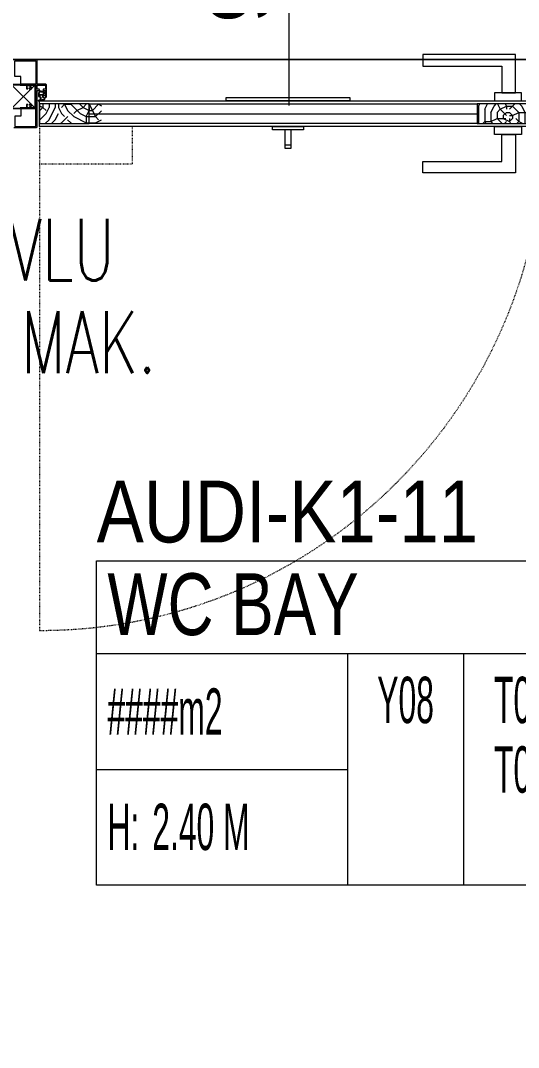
# Model space of a CAD drawing. Extents: x -1439 to 23780, y -1362 to 4476.
# Drawn here: x 10054 to 10134.6, y 2080.1 to 2246.3 of the extents above; entities that cross this region are included whole.
import ezdxf
from ezdxf.enums import TextEntityAlignment as Align

# ---------------------------------------------------------------- set-up
doc = ezdxf.new("R2010")
doc.units = 0
doc.header["$MEASUREMENT"] = 0
doc.linetypes.add('Audi$0$DOT2', pattern=[0.125, 0, -0.125])
doc.layers.get('0').update_dxf_attribs({"color": 9, "lineweight": 9})
for name, color, linetype, lineweight in [('Audi$0$06C', 8, 'Continuous', 9), ('Audi$0$06D', 8, 'Continuous', 9), ('Audi$0$09', 8, 'Continuous', 9), ('Audi$0$10', 8, 'Continuous', 9), ('Audi$0$12', 8, 'Continuous', 9), ('Audi$0$20', 8, 'Audi$0$DOT2', 9), ('Audi$0$21', 8, 'Continuous', 9), ('Audi$0$22', 8, 'Continuous', 9), ('Audi$0$33', 8, 'Audi$0$BATTING', 9), ('Audi$0$35', 8, 'Continuous', 9), ('E-YAZI', 7, 'Continuous', 30)]:
    doc.layers.add(name, color=color, linetype=linetype, lineweight=lineweight)
doc.styles.add('Audi$0$Arial', font='arial.ttf', dxfattribs={"height": 2.5})
doc.styles.add('Audi$0$MuuM_TEXT-STANDART', font='ARIALN.TTF')
doc.styles.add('E-YAZI', font='txttw.shx')
doc.linetypes.add('Audi$0$BATTING', pattern='A,0.0001,-0.1,[134,ltypeshp.shx,S=0.1,R=0,X=-0.1,Y=0],-0.2,[134,ltypeshp.shx,S=0.1,R=180,X=0.1,Y=0],-0.1', length=0.4001)

# ---------------------------------------------------------------- blocks, each defined once
blk = doc.blocks.new('Audi$0$0_doorno')
blk.add_lwpolyline([(4.5, 0), (12.5, 0)])
blk.add_ellipse((-0.891, 0), major_axis=(-5.391, 0), ratio=0.666667)
at = {"style": 'Audi$0$Arial'}
blk.add_attdef('YUKSEKLIK', text='', height=2, dxfattribs=at).set_placement((5, 12.3), align=Align.TOP_LEFT)
blk.add_attdef('KAPINO', text='', height=2, dxfattribs=at).set_placement((0, 0), align=Align.MIDDLE)
blk.add_attdef('GENISLIK', text='', height=2, dxfattribs=at).set_placement((5, -3.789), align=Align.BOTTOM_LEFT)
blk = doc.blocks.new('Audi$0$p-korkasa_40x40')
at = {"layer": 'Audi$0$10'}
for points in [[(-2, -2), (-2, -2, 4.557572), (-2, -2), (2, -2, 6.895317), (2, -2), (2, -2), (2, 2), (-2, 2), (-2, -2)], [(-1.85, -1.85), (-1.85, 1.85), (1.85, 1.85), (1.85, -1.85), (-1.85, -1.85, -4.556435), (-1.85, -1.85)]]:
    blk.add_lwpolyline(points, format="xyb", close=True, dxfattribs=at)
for points in [[(2, -2), (-2, 2)], [(2, 2), (-2, -1.97)]]:
    blk.add_lwpolyline(points, dxfattribs=at)
blk = doc.blocks.new('Audi$0$p-kapı')
at = {"layer": 'Audi$0$09'}
h = blk.add_hatch(dxfattribs=at)
h.set_pattern_fill('LOGEND', color=256, scale=10, style=0)
h.set_pattern_definition([(360, (-1595.242, -1979.64), (10, -10), [3, -7]), (360, (-1595.242, -1980.14), (10, -10), [3, -7]), (360, (-1594.742, -1981.14), (10, -10), [2, -8]), (360, (-1594.242, -1982.14), (10, -10), [1.5, -8.5]), (360, (-1594.242, -1983.14), (10, -10), [1, -9]), (360, (-1596.742, -1984.14), (10, -10), [0.5, -2.5, 0.5, -6.5]), (360, (-1595.242, -1984.64), (10, -10), [0.5, -4, 1.5, -4]), (360, (-1593.242, -1985.14), (10, -10), [0.5, -0.5, 0.5, -8.5]), (360, (-1593.742, -1985.64), (10, -10), [0.5, -9.5]), (360, (-1594.242, -1986.64), (10, -10), [1.5, -8.5]), (360, (-1594.242, -1987.64), (10, -10), [2, -8]), (360, (-1594.742, -1988.64), (10, -10), [2.5, -3, 0.5, -4]), (270, (-1598.742, -1982.64), (-10, -10), [0.5, -1, 2.5, -6]), (270, (-1598.242, -1983.64), (-10, -10), [0.5, -0.5, 1.5, -7.5]), (270, (-1597.742, -1987.64), (-10, -10), [1, -9]), (270, (-1597.242, -1983.64), (-10, -10), [2, -3, 0.5, -4.5]), (270, (-1596.742, -1989.14), (-10, -10), [0.5, -9.5]), (270, (-1596.242, -1984.14), (-10, -10), [1.5, -8.5]), (270, (-1595.242, -1984.64), (-10, -10), [1, -9]), (270, (-1594.242, -1984.64), (-10, -10), [0.5, -1.5, 1.5, -6.5]), (270, (-1593.742, -1985.14), (-10, -10), [0.5, -9.5]), (270, (-1593.242, -1983.14), (-10, -10), [1.4, -8.6]), (270, (-1592.742, -1981.14), (-10, -10), [1, -9]), (270, (-1591.742, -1985.14), (-10, -10), [0.5, -9.5]), (270, (-1590.742, -1984.64), (-10, -10), [1.5, -8.5]), (270, (-1589.742, -1984.64), (-10, -10), [1.5, -8.5]), (315, (-1591.242, -1980.6395), (-3e-15, -10), [0.7071, -0.7071, 0.7071, -12.020836]), (315, (-1593.242, -1983.1395), (-3e-15, -10), [1.4142, -12.727936]), (315, (-1597.242, -1988.1395), (-3e-15, -10), [1.4142, -12.727936]), (315, (-1595.242, -1985.6395), (-3e-15, -10), [1.4142, -12.727936]), (315, (-1594.742, -1983.6395), (-3e-15, -10), [1.4142, -12.727936]), (315, (-1591.742, -1981.6395), (-3e-15, -10), [1.4142, -12.727936]), (315, (-1592.742, -1982.1395), (-3e-15, -10), [2.12132, -12.020816]), (315, (-1595.742, -1986.6395), (-3e-15, -10), [0.7071, -13.435036]), (315, (-1596.242, -1987.6395), (-3e-15, -10), [0.7071, -13.435036]), (315, (-1592.242, -1987.6395), (-3e-15, -10), [0.7071, -13.435036]), (315, (-1596.242, -1982.6395), (-3e-15, -10), [0.7071, -13.435036]), (315, (-1590.742, -1986.1395), (-3e-15, -10), [0.7071, -13.435036]), (315, (-1594.242, -1985.1395), (-3e-15, -10), [0.7071, -13.435036]), (315, (-1593.242, -1986.1395), (-3e-15, -10), [0.7071, -13.435036]), (225, (-1593.742, -1984.1395), (-10, 3e-15), [0.7071, -0.7071, 2.12132, -10.606616]), (225, (-1592.242, -1984.1395), (-10, 3e-15), [0.7071, -13.435036]), (225, (-1592.242, -1980.6395), (-10, 3e-15), [0.7071, -13.435036]), (225, (-1594.242, -1983.1395), (-10, 3e-15), [0.7071, -13.435036]), (225, (-1592.742, -1985.1395), (-10, 3e-15), [0.7071, -13.435036]), (225, (-1595.242, -1982.6395), (-10, 3e-15), [0.7071, -13.435036]), (225, (-1591.242, -1982.6395), (-10, 3e-15), [0.7071, -13.435036]), (225, (-1598.242, -1979.6395), (-10, 3e-15), [0.7071, -13.435036]), (225, (-1597.742, -1980.1395), (-10, 3e-15), [1.4142, -12.727936]), (225, (-1597.242, -1980.6395), (-10, 3e-15), [1.4142, -12.727936]), (225, (-1596.242, -1980.6395), (-10, 3e-15), [1.4142, -12.727936]), (225, (-1595.742, -1981.6395), (-10, 3e-15), [1.4142, -12.727936]), (225, (-1591.742, -1985.6395), (-10, 3e-15), [1.4142, -12.727936]), (225, (-1589.742, -1980.6395), (-10, 3e-15), [1.4142, -12.727936]), (225, (-1589.242, -1988.6395), (-10, 3e-15), [1.4142, -12.727936]), (225, (-1589.242, -1987.6395), (-10, 3e-15), [1.4142, -12.727936]), (225, (-1590.242, -1987.1395), (-10, 3e-15), [1.4142, -12.727936]), (225, (-1597.242, -1987.1395), (-10, 3e-15), [2.12132, -12.020816]), (225, (-1590.742, -1986.1395), (-10, 3e-15), [2.12132, -12.020816]), (333.43495, (-1596.242, -1989.1395), (10, -4e-09), [1.118, -21.24268]), (333.43495, (-1596.242, -1984.1395), (10, -4e-09), [1.118, -21.24268]), (333.43495, (-1595.242, -1987.1395), (10, -4e-09), [1.118, -21.24268]), (333.43495, (-1592.242, -1980.1395), (10, -4e-09), [1.118, -21.24268]), (333.43495, (-1592.742, -1981.1395), (10, -4e-09), [1.118, -21.24268]), (333.43495, (-1595.742, -1983.1395), (10, -4e-09), [1.118, -21.24268]), (333.43495, (-1595.742, -1988.1395), (10, -4e-09), [1.118, -21.24268]), (333.43495, (-1592.742, -1985.1395), (10, -4e-09), [2.236, -20.12468]), (296.56505, (-1592.742, -1986.6395), (5e-10, -10), [1.118, -21.24268]), (296.56505, (-1591.242, -1983.6395), (5e-10, -10), [1.118, -21.24268]), (296.56505, (-1596.242, -1985.6395), (5e-10, -10), [1.118, -21.24268]), (296.56505, (-1598.242, -1986.1395), (5e-10, -10), [1.118, -21.24268]), (296.56505, (-1592.242, -1984.1395), (5e-10, -10), [1.118, -21.24268]), (296.56505, (-1593.242, -1984.1395), (5e-10, -10), [1.118, -21.24268]), (296.56505, (-1597.242, -1985.6395), (5e-10, -10), [2.236, -20.12468]), (296.56505, (-1589.742, -1982.1395), (5e-10, -10), [2.236, -20.12468]), (296.56505, (-1590.742, -1982.6395), (5e-10, -10), [2.236, -20.12468]), (243.43495, (-1598.742, -1981.1395), (-4e-09, -10), [1.118, -21.24268]), (243.43495, (-1598.742, -1986.6395), (-4e-09, -10), [1.118, -21.24268]), (243.43495, (-1596.742, -1979.6395), (-4e-09, -10), [1.118, -21.24268]), (243.43495, (-1597.742, -1988.6395), (-4e-09, -10), [1.118, -21.24268]), (243.43495, (-1596.742, -1982.6395), (-4e-09, -10), [1.118, -21.24268]), (243.43495, (-1594.742, -1983.6395), (-4e-09, -10), [1.118, -21.24268]), (243.43495, (-1593.742, -1985.6395), (-4e-09, -10), [1.118, -21.24268]), (243.43495, (-1598.242, -1981.6395), (3e-06, -10.000002), [1.118, -21.24268]), (243.43495, (-1595.742, -1983.1395), (-4e-09, -10), [1.118, -21.24268]), (243.43495, (-1592.742, -1982.1395), (-4e-09, -10), [1.118, -21.24268]), (243.43495, (-1591.742, -1983.1395), (-4e-09, -10), [1.118, -21.24268]), (243.43495, (-1589.742, -1986.1395), (-4e-09, -10), [1.118, -21.24268]), (243.43495, (-1597.242, -1989.1395), (-4e-09, -10), [1.118, -21.24268]), (243.43495, (-1598.742, -1988.6395), (-4e-09, -10), [2.236, -20.12468]), (243.43495, (-1597.242, -1981.6395), (-4e-09, -10), [2.236, -20.12468]), (206.56505, (-1598.742, -1980.1395), (-10, -5e-10), [1.118, -21.24268]), (206.56505, (-1590.242, -1979.6395), (-10, -5e-10), [1.118, -21.24268]), (206.56505, (-1590.742, -1984.6395), (-10, -5e-10), [1.118, -21.24268]), (206.56505, (-1594.742, -1981.1395), (-10, -5e-10), [1.118, -21.24268]), (206.56505, (-1595.242, -1980.1395), (-10, -5e-10), [1.118, -21.24268]), (206.56505, (-1594.242, -1982.1395), (-10, -5e-10), [1.118, -21.24268]), (206.56505, (-1591.242, -1988.1395), (-10, -5e-10), [1.118, -21.24268]), (206.56505, (-1590.242, -1988.6395), (-10, -5e-10), [2.236, -20.12468])])
h.paths.add_polyline_path([(1.17, -4.6), (1.17, -14.6), (4.37, -14.6), (4.37, -4.6)])
h = blk.add_hatch(dxfattribs=at)
h.set_pattern_fill('LOGEND', color=256, scale=10, style=0)
h.set_pattern_definition([(360, (-1512.442, -1967.64), (10, -10), [3, -7]), (360, (-1512.442, -1968.14), (10, -10), [3, -7]), (360, (-1511.942, -1969.14), (10, -10), [2, -8]), (360, (-1511.442, -1970.14), (10, -10), [1.5, -8.5]), (360, (-1511.442, -1971.14), (10, -10), [1, -9]), (360, (-1513.942, -1972.14), (10, -10), [0.5, -2.5, 0.5, -6.5]), (360, (-1512.442, -1972.64), (10, -10), [0.5, -4, 1.5, -4]), (360, (-1510.442, -1973.14), (10, -10), [0.5, -0.5, 0.5, -8.5]), (360, (-1510.942, -1973.64), (10, -10), [0.5, -9.5]), (360, (-1511.442, -1974.64), (10, -10), [1.5, -8.5]), (360, (-1511.442, -1975.64), (10, -10), [2, -8]), (360, (-1511.942, -1976.64), (10, -10), [2.5, -3, 0.5, -4]), (270, (-1515.942, -1970.64), (-10, -10), [0.5, -1, 2.5, -6]), (270, (-1515.442, -1971.64), (-10, -10), [0.5, -0.5, 1.5, -7.5]), (270, (-1514.942, -1975.64), (-10, -10), [1, -9]), (270, (-1514.442, -1971.64), (-10, -10), [2, -3, 0.5, -4.5]), (270, (-1513.942, -1977.14), (-10, -10), [0.5, -9.5]), (270, (-1513.442, -1972.14), (-10, -10), [1.5, -8.5]), (270, (-1512.442, -1972.64), (-10, -10), [1, -9]), (270, (-1511.442, -1972.64), (-10, -10), [0.5, -1.5, 1.5, -6.5]), (270, (-1510.942, -1973.14), (-10, -10), [0.5, -9.5]), (270, (-1510.442, -1971.14), (-10, -10), [1.4, -8.6]), (270, (-1509.942, -1969.14), (-10, -10), [1, -9]), (270, (-1508.942, -1973.14), (-10, -10), [0.5, -9.5]), (270, (-1507.942, -1972.64), (-10, -10), [1.5, -8.5]), (270, (-1506.942, -1972.64), (-10, -10), [1.5, -8.5]), (315, (-1508.442, -1968.6395), (-3e-15, -10), [0.7071, -0.7071, 0.7071, -12.020836]), (315, (-1510.442, -1971.1395), (-3e-15, -10), [1.4142, -12.727936]), (315, (-1514.442, -1976.1395), (-3e-15, -10), [1.4142, -12.727936]), (315, (-1512.442, -1973.6395), (-3e-15, -10), [1.4142, -12.727936]), (315, (-1511.942, -1971.6395), (-3e-15, -10), [1.4142, -12.727936]), (315, (-1508.942, -1969.6395), (-3e-15, -10), [1.4142, -12.727936]), (315, (-1509.942, -1970.1395), (-3e-15, -10), [2.12132, -12.020816]), (315, (-1512.942, -1974.6395), (-3e-15, -10), [0.7071, -13.435036]), (315, (-1513.442, -1975.6395), (-3e-15, -10), [0.7071, -13.435036]), (315, (-1509.442, -1975.6395), (-3e-15, -10), [0.7071, -13.435036]), (315, (-1513.442, -1970.6395), (-3e-15, -10), [0.7071, -13.435036]), (315, (-1507.942, -1974.1395), (-3e-15, -10), [0.7071, -13.435036]), (315, (-1511.442, -1973.1395), (-3e-15, -10), [0.7071, -13.435036]), (315, (-1510.442, -1974.1395), (-3e-15, -10), [0.7071, -13.435036]), (225, (-1510.942, -1972.1395), (-10, 3e-15), [0.7071, -0.7071, 2.12132, -10.606616]), (225, (-1509.442, -1972.1395), (-10, 3e-15), [0.7071, -13.435036]), (225, (-1509.442, -1968.6395), (-10, 3e-15), [0.7071, -13.435036]), (225, (-1511.442, -1971.1395), (-10, 3e-15), [0.7071, -13.435036]), (225, (-1509.942, -1973.1395), (-10, 3e-15), [0.7071, -13.435036]), (225, (-1512.442, -1970.6395), (-10, 3e-15), [0.7071, -13.435036]), (225, (-1508.442, -1970.6395), (-10, 3e-15), [0.7071, -13.435036]), (225, (-1515.442, -1967.6395), (-10, 3e-15), [0.7071, -13.435036]), (225, (-1514.942, -1968.1395), (-10, 3e-15), [1.4142, -12.727936]), (225, (-1514.442, -1968.6395), (-10, 3e-15), [1.4142, -12.727936]), (225, (-1513.442, -1968.6395), (-10, 3e-15), [1.4142, -12.727936]), (225, (-1512.942, -1969.6395), (-10, 3e-15), [1.4142, -12.727936]), (225, (-1508.942, -1973.6395), (-10, 3e-15), [1.4142, -12.727936]), (225, (-1506.942, -1968.6395), (-10, 3e-15), [1.4142, -12.727936]), (225, (-1506.442, -1976.6395), (-10, 3e-15), [1.4142, -12.727936]), (225, (-1506.442, -1975.6395), (-10, 3e-15), [1.4142, -12.727936]), (225, (-1507.442, -1975.1395), (-10, 3e-15), [1.4142, -12.727936]), (225, (-1514.442, -1975.1395), (-10, 3e-15), [2.12132, -12.020816]), (225, (-1507.942, -1974.1395), (-10, 3e-15), [2.12132, -12.020816]), (333.43495, (-1513.442, -1977.1395), (10, -4e-09), [1.118, -21.24268]), (333.43495, (-1513.442, -1972.1395), (10, -4e-09), [1.118, -21.24268]), (333.43495, (-1512.442, -1975.1395), (10, -4e-09), [1.118, -21.24268]), (333.43495, (-1509.442, -1968.1395), (10, -4e-09), [1.118, -21.24268]), (333.43495, (-1509.942, -1969.1395), (10, -4e-09), [1.118, -21.24268]), (333.43495, (-1512.942, -1971.1395), (10, -4e-09), [1.118, -21.24268]), (333.43495, (-1512.942, -1976.1395), (10, -4e-09), [1.118, -21.24268]), (333.43495, (-1509.942, -1973.1395), (10, -4e-09), [2.236, -20.12468]), (296.56505, (-1509.942, -1974.6395), (5e-10, -10), [1.118, -21.24268]), (296.56505, (-1508.442, -1971.6395), (5e-10, -10), [1.118, -21.24268]), (296.56505, (-1513.442, -1973.6395), (5e-10, -10), [1.118, -21.24268]), (296.56505, (-1515.442, -1974.1395), (5e-10, -10), [1.118, -21.24268]), (296.56505, (-1509.442, -1972.1395), (5e-10, -10), [1.118, -21.24268]), (296.56505, (-1510.442, -1972.1395), (5e-10, -10), [1.118, -21.24268]), (296.56505, (-1514.442, -1973.6395), (5e-10, -10), [2.236, -20.12468]), (296.56505, (-1506.942, -1970.1395), (5e-10, -10), [2.236, -20.12468]), (296.56505, (-1507.942, -1970.6395), (5e-10, -10), [2.236, -20.12468]), (243.43495, (-1515.942, -1969.1395), (-4e-09, -10), [1.118, -21.24268]), (243.43495, (-1515.942, -1974.6395), (-4e-09, -10), [1.118, -21.24268]), (243.43495, (-1513.942, -1967.6395), (-4e-09, -10), [1.118, -21.24268]), (243.43495, (-1514.942, -1976.6395), (-4e-09, -10), [1.118, -21.24268]), (243.43495, (-1513.942, -1970.6395), (-4e-09, -10), [1.118, -21.24268]), (243.43495, (-1511.942, -1971.6395), (-4e-09, -10), [1.118, -21.24268]), (243.43495, (-1510.942, -1973.6395), (-4e-09, -10), [1.118, -21.24268]), (243.43495, (-1515.442, -1969.6395), (3e-06, -10.000002), [1.118, -21.24268]), (243.43495, (-1512.942, -1971.1395), (-4e-09, -10), [1.118, -21.24268]), (243.43495, (-1509.942, -1970.1395), (-4e-09, -10), [1.118, -21.24268]), (243.43495, (-1508.942, -1971.1395), (-4e-09, -10), [1.118, -21.24268]), (243.43495, (-1506.942, -1974.1395), (-4e-09, -10), [1.118, -21.24268]), (243.43495, (-1514.442, -1977.1395), (-4e-09, -10), [1.118, -21.24268]), (243.43495, (-1515.942, -1976.6395), (-4e-09, -10), [2.236, -20.12468]), (243.43495, (-1514.442, -1969.6395), (-4e-09, -10), [2.236, -20.12468]), (206.56505, (-1515.942, -1968.1395), (-10, -5e-10), [1.118, -21.24268]), (206.56505, (-1507.442, -1967.6395), (-10, -5e-10), [1.118, -21.24268]), (206.56505, (-1507.942, -1972.6395), (-10, -5e-10), [1.118, -21.24268]), (206.56505, (-1511.942, -1969.1395), (-10, -5e-10), [1.118, -21.24268]), (206.56505, (-1512.442, -1968.1395), (-10, -5e-10), [1.118, -21.24268]), (206.56505, (-1511.442, -1970.1395), (-10, -5e-10), [1.118, -21.24268]), (206.56505, (-1508.442, -1976.1395), (-10, -5e-10), [1.118, -21.24268]), (206.56505, (-1507.442, -1976.6395), (-10, -5e-10), [2.236, -20.12468])])
h.paths.add_polyline_path([(1.17, -81.66), (1.2, -81.66), (1.2, -80.87), (1.17, -80.87), (1.17, -80.35), (1.2, -80.35), (1.2, -79.4), (4.34, -79.4), (4.34, -80.35), (4.37, -80.35), (4.37, -80.87), (4.34, -80.87), (4.34, -81.66), (4.37, -81.66), (4.37, -85.4), (1.17, -85.4)])
h.paths.add_polyline_path([(1.2, -77.93), (1.2, -77.14), (1.17, -77.14), (1.17, -75.4), (4.37, -75.4), (4.37, -77.14), (4.34, -77.14), (4.34, -77.93), (4.37, -77.93), (4.37, -78.45), (4.34, -78.45), (4.34, -79.4), (1.2, -79.4), (1.2, -78.45), (1.17, -78.45), (1.17, -77.93)])
at = {"layer": 'Audi$0$10'}
h = blk.add_hatch(color=256, dxfattribs=at)
edge = h.paths.add_edge_path()
edge.add_spline(control_points=[(-0.54, -5.49), (-0.59, -5.45), (-0.69, -5.38), (-0.78, -5.27), (-0.89, -5.18), (-0.84, -5.07), (-0.8, -4.97), (-0.82, -4.86), (-0.89, -4.78), (-0.89, -4.69), (-0.89, -4.57), (-0.73, -4.5), (-0.56, -4.42), (-0.32, -4.4), (-0.16, -4.42), (-0.02, -4.41), (0, -4.53), (0.08, -4.6), (0.16, -4.71), (0.29, -4.69), (0.41, -4.67), (0.55, -4.63), (0.6, -4.51), (0.65, -4.33), (0.67, -4.38), (0.68, -4.4)], knot_values=[0, 0, 0, 0, 1.972481, 3.574486, 4.459232, 5.627327, 6.631388, 7.787073, 8.750153, 9.776377, 10.52172, 11.983185, 14.349038, 16.622963, 18.666606, 19.53266, 20.303207, 21.531065, 22.895002, 24.140503, 24.941405, 26.576439, 28.121431, 29.408424, 30.069043, 30.069043, 30.069043, 30.069043], degree=3, periodic=0)
edge.add_arc((0.66, -4.41), 0.02, 350.3039, 376.2766, ccw=False)
edge.add_line((0.68, -4.41), (0.51, -5.36))
edge.add_spline(control_points=[(0.51, -5.36), (0.47, -5.39), (0.4, -5.44), (0.3, -5.45), (0.24, -5.43), (0.24, -5.43), (0.22, -5.36), (0.22, -5.36)], knot_values=[0, 0, 0, 0, 0.223005, 0.446978, 0.802266, 1.018677, 1.060394, 1.060394, 1.060394, 1.060394], degree=3, periodic=0)
edge.add_arc((-0.01, -5.42), 0.24, 372.8446, 501.1424)
edge.add_spline(control_points=[(-0.2, -5.26), (-0.18, -5.29), (-0.19, -5.35), (-0.13, -5.45), (-0.25, -5.44), (-0.26, -5.25), (-0.42, -5.31), (-0.66, -5.3), (-0.53, -5.42), (-0.53, -5.47), (-0.54, -5.49)], knot_values=[1.684533, 1.684533, 1.684533, 1.684533, 1.827513, 2.001132, 2.034133, 2.383878, 2.57075, 2.817302, 2.995365, 3.101802, 3.101802, 3.101802, 3.101802], degree=3, periodic=0)
edge = h.paths.add_edge_path(flags=16)
edge.add_spline(control_points=[(0.49, -4.71), (0.47, -4.72), (0.45, -4.74), (0.41, -4.76), (0.4, -4.77), (0.39, -4.77)], knot_values=[4.696286, 4.696286, 4.696286, 4.696286, 4.796123, 4.796123, 4.85442, 4.85442, 4.85442, 4.85442], degree=3, periodic=0)
edge.add_spline(control_points=[(0.39, -4.77), (0.39, -4.77), (0.39, -4.77), (0.38, -4.77), (0.37, -4.77), (0.35, -4.78), (0.34, -4.78), (0.33, -4.78), (0.32, -4.78), (0.29, -4.78), (0.27, -4.79), (0.23, -4.79), (0.21, -4.79), (0.17, -4.78), (0.16, -4.78), (0.13, -4.77), (0.11, -4.76), (0.08, -4.74), (0.07, -4.73), (0.04, -4.71), (0.03, -4.69), (0.01, -4.67), (0.01, -4.66), (-0.01, -4.64), (-0.02, -4.64), (-0.04, -4.61), (-0.05, -4.58), (-0.07, -4.56)], knot_values=[3.795206, 3.795206, 3.795206, 3.795206, 3.825435, 3.825435, 3.876176, 3.876176, 3.92312, 3.92312, 3.970064, 3.970064, 4.05608, 4.05608, 4.142095, 4.142095, 4.181856, 4.181856, 4.244412, 4.244412, 4.309456, 4.309456, 4.374501, 4.374501, 4.4364, 4.4364, 4.4983, 4.4983, 4.605733, 4.605733, 4.605733, 4.605733], degree=3, periodic=0)
edge.add_arc((-0.14, -4.59), 0.076, 386.2267, 512.7778)
edge.add_arc((0.77, -4.98), 1.06, 156.6238, 191.1623)
edge.add_arc((-0.25, -5.18), 0.02, 191.0999, 300.1954)
edge.add_arc((-0.03, -5.46), 0.342, 24.4881, 128.8713, ccw=False)
edge.add_arc((0.35, -5.3), 0.0708, 198.1816, 359.8423)
edge.add_line((0.42, -5.3), (0.52, -4.73))
edge.add_arc((0.5, -4.72), 0.02, 350.3039, 494.3622)
edge = h.paths.add_edge_path(flags=16)
edge.add_spline(control_points=[(-0.38, -4.47), (-0.38, -4.47), (-0.39, -4.47), (-0.42, -4.48), (-0.45, -4.49), (-0.49, -4.51), (-0.49, -4.51), (-0.49, -4.51)], knot_values=[2.606882, 2.606882, 2.606882, 2.606882, 2.618309, 2.618309, 2.814705, 2.814705, 2.821436, 2.821436, 2.821436, 2.821436], degree=3, periodic=0)
edge.add_spline(control_points=[(-0.49, -4.51), (-0.52, -4.52), (-0.56, -4.53), (-0.59, -4.54), (-0.59, -4.54), (-0.59, -4.54)], knot_values=[2.408074, 2.408074, 2.408074, 2.408074, 2.597739, 2.597739, 2.606882, 2.606882, 2.606882, 2.606882], degree=3, periodic=0)
edge.add_spline(control_points=[(-0.59, -4.54), (-0.61, -4.55), (-0.62, -4.55), (-0.65, -4.57), (-0.67, -4.57), (-0.7, -4.59), (-0.71, -4.59), (-0.72, -4.6)], knot_values=[2.149006, 2.149006, 2.149006, 2.149006, 2.238061, 2.238061, 2.336259, 2.336259, 2.408074, 2.408074, 2.408074, 2.408074], degree=3, periodic=0)
edge.add_spline(control_points=[(-0.72, -4.6), (-0.73, -4.6), (-0.73, -4.6), (-0.75, -4.61), (-0.75, -4.61), (-0.77, -4.62), (-0.77, -4.62), (-0.78, -4.63), (-0.79, -4.63), (-0.79, -4.63)], knot_values=[1.977607, 1.977607, 1.977607, 1.977607, 2.00399, 2.00399, 2.053089, 2.053089, 2.101048, 2.101048, 2.149006, 2.149006, 2.149006, 2.149006], degree=3, periodic=0)
edge.add_arc((-0.78, -4.65), 0.02, 128.4336, 179.4444)
edge.add_spline(control_points=[(-0.8, -4.65), (-0.8, -4.65), (-0.8, -4.65), (-0.8, -4.66), (-0.8, -4.66), (-0.8, -4.68), (-0.8, -4.69), (-0.8, -4.7)], knot_values=[1.698781, 1.698781, 1.698781, 1.698781, 1.709176, 1.709176, 1.751194, 1.751194, 1.814824, 1.814824, 1.814824, 1.814824], degree=3, periodic=0)
edge.add_spline(control_points=[(-0.8, -4.7), (-0.8, -4.7), (-0.8, -4.7), (-0.8, -4.71), (-0.8, -4.72), (-0.8, -4.73), (-0.8, -4.73), (-0.8, -4.74), (-0.8, -4.74), (-0.8, -4.74), (-0.79, -4.75), (-0.79, -4.75), (-0.79, -4.75), (-0.79, -4.75), (-0.79, -4.76), (-0.79, -4.76), (-0.79, -4.76), (-0.78, -4.76)], knot_values=[1.498289, 1.498289, 1.498289, 1.498289, 1.4989, 1.4989, 1.556387, 1.556387, 1.58513, 1.58513, 1.613874, 1.613874, 1.646409, 1.646409, 1.665385, 1.665385, 1.684361, 1.684361, 1.698781, 1.698781, 1.698781, 1.698781], degree=3, periodic=0)
edge.add_line((-0.78, -4.76), (-0.76, -4.81))
edge.add_line((-0.76, -4.81), (-0.73, -4.89))
edge.add_line((-0.73, -4.89), (-0.72, -4.97))
edge.add_line((-0.72, -4.97), (-0.74, -5.07))
edge.add_spline(control_points=[(-0.74, -5.07), (-0.74, -5.08), (-0.75, -5.09), (-0.76, -5.12), (-0.76, -5.13), (-0.77, -5.15)], knot_values=[0.932214, 0.932214, 0.932214, 0.932214, 0.972815, 0.972815, 1.05928, 1.05928, 1.05928, 1.05928], degree=3, periodic=0)
edge.add_arc((-0.75, -5.15), 0.02, 155.8712, 228.8124)
edge.add_spline(control_points=[(-0.76, -5.17), (-0.76, -5.18), (-0.75, -5.18), (-0.74, -5.19), (-0.74, -5.19), (-0.74, -5.19)], knot_values=[0.619149, 0.619149, 0.619149, 0.619149, 0.680038, 0.680038, 0.680134, 0.680134, 0.680134, 0.680134], degree=3, periodic=0)
edge.add_line((-0.74, -5.19), (-0.71, -5.22))
edge.add_arc((-0.66, -5.16), 0.076, 225.6174, 248.1751)
edge.add_line((-0.68, -5.23), (-0.61, -5.24))
edge.add_line((-0.61, -5.24), (-0.53, -5.23))
edge.add_line((-0.53, -5.23), (-0.45, -5.23))
edge.add_line((-0.45, -5.23), (-0.4, -5.23))
edge.add_line((-0.4, -5.23), (-0.4, -5.23))
edge.add_arc((-0.41, -5.15), 0.076, 277.7459, 367.2282)
edge.add_line((-0.33, -5.14), (-0.33, -5.14))
edge.add_line((-0.33, -5.14), (-0.35, -5.08))
edge.add_line((-0.35, -5.08), (-0.36, -4.98))
edge.add_line((-0.36, -4.98), (-0.35, -4.86))
edge.add_line((-0.35, -4.86), (-0.35, -4.79))
edge.add_line((-0.35, -4.79), (-0.32, -4.65))
edge.add_arc((0.63, -4.93), 0.983, 158.9159, 163.3259, ccw=False)
edge.add_arc((-0.36, -4.55), 0.076, 336.3055, 465.435)
at = {"layer": 'Audi$0$06C'}
blk.add_line((7.87, -45.3), (7.87, -44.3), dxfattribs=at)
for points in [[(5.37, -42.3), (4.87, -42.3), (4.87, -47.3), (5.37, -47.3)], [(8.37, -45.3), (5.37, -45.3), (5.37, -44.3), (8.37, -44.3)]]:
    blk.add_lwpolyline(points, close=True, dxfattribs=at)
at = {"layer": 'Audi$0$06D'}
for points in [[(-0.58, -81.62), (-6.83, -81.62), (-6.83, -66.62), (-4.95, -66.62), (-4.95, -79.37), (-4.95, -79.37), (-0.58, -79.37), (-0.58, -81.62)], [(6.12, -81.62), (12.37, -81.62), (12.37, -66.62), (10.5, -66.62), (10.5, -79.37), (10.5, -79.37), (6.12, -79.37), (6.12, -81.62)], [(0.67, -82.6), (-0.58, -82.6), (-0.58, -78.2), (0.67, -78.2), (0.67, -82.6)], [(4.87, -82.6), (6.12, -82.6), (6.12, -78.2), (4.87, -78.2), (4.87, -82.6)]]:
    blk.add_lwpolyline(points, dxfattribs=at)
at = {"layer": 'Audi$0$10'}
for p, q in [((0.52, -4.73), (0.42, -5.3)), ((0.68, -4.41), (0.51, -5.36)), ((-0.65, -5.24), (-0.4, -5.23))]:
    blk.add_line(p, q, dxfattribs=at)
for points in [[(-1.84, -1.43), (-1.84, -2.45), (-1.28, -2.45), (-1.28, -2.68), (-1.39, -2.68), (-1.35, -2.64, 0.091673), (-1.43, -2.57), (-1.46, -2.6, 0.288261), (-1.7, -2.6), (-1.74, -2.57, 0.091673), (-1.81, -2.64), (-1.77, -2.68, 0.288261), (-1.77, -2.92), (-1.81, -2.95, 0.091673), (-1.74, -3.02), (-1.7, -2.99, 0.288261), (-1.46, -2.99), (-1.43, -3.02, 0.091673), (-1.35, -2.95), (-1.39, -2.92), (-1.28, -2.92), (-1.28, -3.32, -0.414214), (-1.31, -3.35), (-1.46, -3.35, -0.414214), (-1.48, -3.32), (-1.48, -3.15), (-1.84, -3.15), (-1.84, -3.85, 0.414214), (-1.69, -4), (1.69, -4, 0.414214), (1.84, -3.85), (1.84, -3.15), (1.48, -3.15), (1.48, -3.32, -0.414214), (1.46, -3.35), (1.31, -3.35, -0.414214), (1.28, -3.32), (1.28, -2.92), (1.39, -2.92), (1.35, -2.95, 0.091673), (1.43, -3.02), (1.46, -2.99, 0.288261), (1.7, -2.99), (1.74, -3.02, 0.091673), (1.81, -2.95), (1.77, -2.92, 0.288261), (1.77, -2.68), (1.81, -2.64, 0.091673), (1.74, -2.57), (1.7, -2.6, 0.288261), (1.46, -2.6), (1.43, -2.57, 0.091673), (1.35, -2.64), (1.39, -2.68), (1.28, -2.68), (1.28, -2.45), (1.84, -2.45), (1.84, -1.43, -0.414214)], [(5.02, -0.43), (5.02, -4.05, -0.414214), (4.87, -4.2), (-1, -4.2), (-1, -4.53, -0.414214), (-1.02, -4.55), (-1.15, -4.55, -0.414214), (-1.18, -4.53), (-1.18, -4.2), (-1.84, -4.2), (-1.84, -5.52), (-1.18, -5.52), (-1.18, -5.19, -0.414214), (-1.15, -5.17), (-1.02, -5.17, -0.414214), (-1, -5.19), (-1, -5.52), (0.14, -5.52), (0.14, -5.55, -0.414214), (-0.01, -5.7), (-1.87, -5.7, -0.414214), (-2.02, -5.55), (-2.02, -4.2), (-5.83, -4.2, -0.414214), (-5.98, -4.05), (-5.98, -0.43, -0.414214)]]:
    blk.add_lwpolyline(points, format="xyb", dxfattribs=at)
for points in [[(-5.78, -0.6), (-5.78, -4), (-2, -4), (-2, -1.58), (-3.26, -1.58), (-3.26, -0.6)], [(2, -1.58), (3.16, -1.58), (3.16, -0.6), (4.82, -0.6), (4.82, -4), (2, -4)], [(0.67, -34.8), (0.17, -34.8), (0.17, -54.8), (0.67, -54.8)]]:
    blk.add_lwpolyline(points, close=True, dxfattribs=at)
blk.add_lwpolyline([(-0.29, -4.54), (-0.32, -4.65), (-0.35, -4.79), (-0.35, -4.86), (-0.36, -4.98), (-0.35, -5.08), (-0.33, -5.14), (-0.35, -5.2), (-0.4, -5.23), (-0.45, -5.23), (-0.53, -5.23), (-0.61, -5.24), (-0.68, -5.23), (-0.71, -5.22), (-0.74, -5.19), (-0.77, -5.16), (-0.74, -5.07), (-0.72, -4.97), (-0.73, -4.89), (-0.76, -4.81), (-0.78, -4.76), (-0.8, -4.7), (-0.79, -4.63), (-0.72, -4.6), (-0.59, -4.54), (-0.49, -4.51), (-0.38, -4.47), (-0.3, -4.5), (-0.3, -4.5), (-0.29, -4.54)], dxfattribs=at)
for centre, radius, start, end in [((-0.78, -4.65), 0.02, 128.4336, 173.2033), ((-0.36, -4.55), 0.076, 336.3055, 105.435), ((0.63, -4.93), 0.983, 158.9159, 192.4907), ((0.77, -4.98), 1.06, 156.6238, 191.1647), ((-0.14, -4.59), 0.076, 26.2267, 152.7778), ((0.5, -4.72), 0.02, 350.3039, 134.3622), ((-0.75, -5.15), 0.02, 158.8417, 227.7427), ((-0.66, -5.16), 0.076, 225.6174, 270.7329), ((-0.41, -5.15), 0.076, 277.7459, 5.7821), ((-0.25, -5.18), 0.02, 191.2271, 300.1954), ((-0.03, -5.46), 0.342, 24.4547, 128.8713), ((-0.01, -5.42), 0.24, 12.8446, 141.1424), ((0.35, -5.3), 0.0708, 197.4548, 1.5695)]:
    blk.add_arc(centre, radius, start, end, dxfattribs=at)
for points, knots in [([(-0.54, -5.49), (-0.59, -5.45), (-0.69, -5.38), (-0.78, -5.27), (-0.89, -5.18), (-0.84, -5.07), (-0.8, -4.97), (-0.82, -4.86), (-0.89, -4.78), (-0.89, -4.69), (-0.89, -4.57), (-0.73, -4.5), (-0.56, -4.42), (-0.32, -4.4), (-0.16, -4.42), (-0.02, -4.41), (0, -4.53), (0.08, -4.6), (0.16, -4.71), (0.29, -4.69), (0.41, -4.67), (0.55, -4.63), (0.62, -4.51), (0.65, -4.33), (0.67, -4.38), (0.68, -4.4)], [0, 0, 0, 0, 1.972481, 3.574486, 4.459232, 5.627327, 6.631388, 7.787073, 8.750153, 9.776377, 10.52172, 11.983185, 14.349038, 16.622963, 18.666606, 19.53266, 20.303207, 21.531065, 22.895002, 24.140503, 24.941405, 26.576439, 28.121431, 29.408424, 30.069043, 30.069043, 30.069043, 30.069043]), ([(-0.77, -5.15), (-0.76, -5.13), (-0.76, -5.12), (-0.74, -5.09), (-0.74, -5.07), (-0.73, -5.04), (-0.72, -5.03), (-0.72, -4.99), (-0.72, -4.97), (-0.72, -4.93), (-0.72, -4.91), (-0.73, -4.87), (-0.74, -4.85), (-0.75, -4.82), (-0.76, -4.81), (-0.77, -4.8), (-0.77, -4.79), (-0.78, -4.77), (-0.78, -4.76), (-0.79, -4.76), (-0.79, -4.75), (-0.79, -4.75), (-0.79, -4.75), (-0.79, -4.75), (-0.8, -4.74), (-0.8, -4.74), (-0.8, -4.74), (-0.8, -4.73), (-0.8, -4.73), (-0.8, -4.72), (-0.8, -4.71), (-0.8, -4.69), (-0.8, -4.68), (-0.8, -4.66), (-0.8, -4.66), (-0.8, -4.65), (-0.8, -4.65), (-0.8, -4.65)], [0.9322139, 0.9322139, 0.9322139, 0.9322139, 1.0186789, 1.0186789, 1.0825561, 1.0825561, 1.1464333, 1.1464333, 1.2253969, 1.2253969, 1.3043605, 1.3043605, 1.37226, 1.37226, 1.4156034, 1.4156034, 1.4589469, 1.4589469, 1.5127089, 1.5127089, 1.5316849, 1.5316849, 1.5506609, 1.5506609, 1.5831957, 1.5831957, 1.6119392, 1.6119392, 1.6406827, 1.6406827, 1.6981697, 1.6981697, 1.7624109, 1.7624109, 1.8044287, 1.8044287, 1.8148244, 1.8148244, 1.8148244, 1.8148244]), ([(-0.79, -4.63), (-0.79, -4.63), (-0.78, -4.63), (-0.77, -4.62), (-0.77, -4.62), (-0.75, -4.61), (-0.75, -4.61), (-0.72, -4.6), (-0.7, -4.59), (-0.67, -4.57), (-0.65, -4.57), (-0.62, -4.55), (-0.6, -4.55), (-0.55, -4.53), (-0.52, -4.52), (-0.45, -4.49), (-0.42, -4.48), (-0.39, -4.47), (-0.38, -4.47), (-0.38, -4.47)], [1.9776074, 1.9776074, 1.9776074, 1.9776074, 2.025566, 2.025566, 2.0735245, 2.0735245, 2.1226235, 2.1226235, 2.2208216, 2.2208216, 2.3190196, 2.3190196, 2.4172177, 2.4172177, 2.6136138, 2.6136138, 2.8100099, 2.8100099, 2.8214364, 2.8214364, 2.8214364, 2.8214364]), ([(-0.07, -4.56), (-0.05, -4.58), (-0.04, -4.61), (-0.02, -4.64), (-0.01, -4.64), (0.01, -4.66), (0.01, -4.67), (0.03, -4.69), (0.04, -4.71), (0.07, -4.73), (0.08, -4.74), (0.11, -4.76), (0.13, -4.77), (0.16, -4.78), (0.17, -4.78), (0.21, -4.79), (0.23, -4.79), (0.27, -4.79), (0.29, -4.78), (0.32, -4.78), (0.33, -4.78), (0.34, -4.78), (0.35, -4.78), (0.37, -4.77), (0.38, -4.77), (0.39, -4.77), (0.39, -4.77), (0.39, -4.77)], [3.7952058, 3.7952058, 3.7952058, 3.7952058, 3.9026393, 3.9026393, 3.9645387, 3.9645387, 4.0264381, 4.0264381, 4.0914828, 4.0914828, 4.1565275, 4.1565275, 4.2190829, 4.2190829, 4.2588441, 4.2588441, 4.3448595, 4.3448595, 4.4308749, 4.4308749, 4.4778191, 4.4778191, 4.5247633, 4.5247633, 4.5755038, 4.5755038, 4.6057333, 4.6057333, 4.6057333, 4.6057333]), ([(0.39, -4.77), (0.4, -4.77), (0.41, -4.76), (0.45, -4.74), (0.47, -4.72), (0.49, -4.71)], [4.6962856, 4.6962856, 4.6962856, 4.6962856, 4.7545829, 4.7545829, 4.8544198, 4.8544198, 4.8544198, 4.8544198]), ([(-0.71, -5.22), (-0.72, -5.21), (-0.73, -5.2), (-0.75, -5.18), (-0.76, -5.18), (-0.76, -5.17)], [0.5601748, 0.5601748, 0.5601748, 0.5601748, 0.6192452, 0.6192452, 0.6801336, 0.6801336, 0.6801336, 0.6801336]), ([(-0.2, -5.26), (-0.18, -5.29), (-0.19, -5.35), (-0.13, -5.45), (-0.25, -5.44), (-0.26, -5.25), (-0.42, -5.31), (-0.66, -5.3), (-0.53, -5.42), (-0.53, -5.47), (-0.54, -5.49)], [1.684533, 1.684533, 1.684533, 1.684533, 1.827513, 2.001132, 2.034133, 2.383878, 2.57075, 2.817302, 2.995365, 3.101802, 3.101802, 3.101802, 3.101802]), ([(0.51, -5.36), (0.47, -5.39), (0.4, -5.44), (0.3, -5.45), (0.24, -5.43), (0.24, -5.43), (0.22, -5.36), (0.22, -5.36)], [0, 0, 0, 0, 0.223005, 0.446978, 0.802266, 1.018677, 1.060394, 1.060394, 1.060394, 1.060394])]:
    blk.add_open_spline(points, degree=3, knots=knots, dxfattribs=at)
at = {"layer": 'Audi$0$12', "ltscale": 20}
for points in [[(0.67, -85.4), (4.87, -85.4), (4.87, -4.6), (0.67, -4.6)], [(4.37, -12.6), (1.17, -12.6), (1.17, -4.6), (4.37, -4.6)], [(1.17, -75.4), (4.37, -75.4), (4.37, -12.6), (1.17, -12.6)]]:
    blk.add_lwpolyline(points, close=True, dxfattribs=at)
blk.add_lwpolyline([(4.37, -75.4), (4.37, -75.4), (4.37, -85.4), (1.17, -85.4), (1.17, -75.4)], dxfattribs=at)
at = {"layer": 'Audi$0$20'}
for points in [[(4.87, -4.6), (86.47, -4.6)], [(4.87, -4.6), (10.87, -4.6), (10.87, -19.6), (4.87, -19.6), (4.87, -4.6)]]:
    blk.add_lwpolyline(points, dxfattribs=at)
blk.add_arc((4.87, -4.6), 81.6, 270.1053, 0, dxfattribs=at)
at = {"layer": 'Audi$0$33', "ltscale": 0.2}
blk.add_lwpolyline([(2.77, -12.6), (2.77, -75.4)], dxfattribs=at)
at = {"layer": 'Audi$0$10', "rotation": 270}
blk.add_blockref('Audi$0$p-korkasa_40x40', (0, -2), dxfattribs=at)
blk = doc.blocks.new('Audi$0$0_roomno2-flat-2')
at = {"layer": 'Audi$0$21'}
blk.add_lwpolyline([(96.88, -52.5), (0, -52.5), (0, 0), (96.88, 0)], close=True, dxfattribs=at)
for points in [[(0, -15), (96.88, -15)], [(40.62, -15), (40.62, -52.5)], [(59.38, -15), (59.38, -52.5)], [(0, -33.75), (40.62, -33.75)]]:
    blk.add_lwpolyline(points, dxfattribs=at)
at = {"layer": 'Audi$0$21', "style": 'Audi$0$MuuM_TEXT-STANDART', "width": 0.6}
blk.add_text('H:', height=7.5, dxfattribs=at).set_placement((1.75, -43.04), align=Align.MIDDLE_LEFT)
at = {"layer": 'Audi$0$21', "style": 'Audi$0$Arial'}
blk.add_attdef('ODANO', (0, 5.85), '', height=10, dxfattribs=at)
blk.add_attdef('MEKANADI', text='', height=10, dxfattribs=at).set_placement((1.75, -15), align=Align.BOTTOM_LEFT)
at = {"layer": 'Audi$0$21', "style": 'Audi$0$MuuM_TEXT-STANDART', "width": 0.6}
for tag, p in [('YER01', (50, -22.5)), ('TAVAN01', (68.75, -22.5)), ('DUVAR01', (87.5, -22.5)), ('YER02', (50, -33.75)), ('TAVAN02', (68.75, -33.75)), ('DUVAR02', (87.5, -33.75)), ('YER03', (50, -45)), ('TAVAN03', (68.75, -45)), ('DUVAR03', (87.5, -45))]:
    blk.add_attdef(tag, text='', height=7.5, dxfattribs=at).set_placement(p, align=Align.MIDDLE_CENTER)
for tag, p in [('M2', (1.75, -24.38)), ('TEMIZTAVANYUKSEKLIGI', (9, -43.04))]:
    blk.add_attdef(tag, text='', height=7.5, dxfattribs=at).set_placement(p, align=Align.MIDDLE_LEFT)

msp = doc.modelspace()

# ---------------------------------------------------------------- linework, layer by layer
at = {"color": 6}
msp.add_lwpolyline([(9843.91, 3048, 0, 20, -0.520567), (9983.42, 2902.79, 0, 20, -0.520567), (9983.42, 2902.79, 0, 20, -0.520567), (10058.98, 2711.11, 0, 20, -0.520567), (10058.98, 2711.11, 0, 20, -0.520567), (10079.33, 2510.73, 0, 20, -0.520567), (10079.33, 2510.73, 0, 20, -0.520567), (10053.17, 2310.34, 0, 20, -0.520567), (10053.17, 2310.34, 0, 20, -0.520567), (9867.16, 2199.98, 0, 20, -0.520567), (9867.16, 2199.98, 0, 20, -0.520567), (9666.62, 2194.17, 0, 20, -0.520567), (9666.62, 2194.17, 0, 20, -0.520567), (9358.54, 2217.4, 0, 20, -0.520567), (9358.54, 2217.4, 0, 20, -0.520567), (9198.69, 2345.19, 0, 20, -0.520567), (9198.69, 2345.19, 0, 20, -0.520567), (9187.06, 2548.48, 0, 20, -0.520567), (9187.06, 2548.48, 0, 20, -0.520567), (9169.62, 2754.68, 0, 20, -0.520567), (9169.62, 2754.68, 0, 20, -0.520567), (9236.47, 2966.68, 0, 20, -0.520567), (9437.01, 3024.77, 0, 20, -0.520567)], format="xyseb", dxfattribs=at)
at = {"layer": 'Audi$0$35'}
msp.add_lwpolyline([(7909.5, 2803), (8525.5, 2803), (8525.5, 2363), (10472.5, 2363), (10472.5, 2240), (9967.4, 2240), (10004.84, 1897.89, 0.099521), (7703.07, 1167.17)], format="xyb", dxfattribs=at)
msp.add_lwpolyline([(10217.5, 2230), (10217.5, 2033.15, 0.008456), (10007.23, 2014.24), (9996.68, 2110.55), (9996.71, 2230), (10052.5, 2230), (10052.5, 2240), (10142.5, 2240), (10142.5, 2230)], format="xyb", close=True, dxfattribs=at)

# ---------------------------------------------------------------- block references
at = {"xscale": -1, "rotation": 90}
msp.add_blockref('Audi$0$p-kapı', (10052.5, 2234), dxfattribs=at)
ref = msp.add_blockref('Audi$0$0_roomno2-flat-2', (10066.32, 2158.83))
ref.add_attrib('ODANO', 'AUDI-K1-11', dxfattribs={"layer": 'Audi$0$21', "height": 10, "style": 'Audi$0$MuuM_TEXT-STANDART'}).set_placement((10066.32, 2158.83), align=Align.BOTTOM_LEFT)
ref.add_attrib('MEKANADI', 'WC BAY', dxfattribs={"layer": 'Audi$0$21', "height": 10, "style": 'Audi$0$MuuM_TEXT-STANDART', "width": 0.9}).set_placement((10068.07, 2143.83), align=Align.BOTTOM_LEFT)
ref.add_attrib('M2', '####m2', dxfattribs={"layer": 'Audi$0$21', "height": 7.5, "style": 'Audi$0$MuuM_TEXT-STANDART', "width": 0.6}).set_placement((10068.07, 2134.45), align=Align.MIDDLE_LEFT)
ref.add_attrib('TEMIZTAVANYUKSEKLIGI', '2.40 M', dxfattribs={"layer": 'Audi$0$21', "height": 7.5, "style": 'Audi$0$MuuM_TEXT-STANDART', "width": 0.6}).set_placement((10075.32, 2115.79), align=Align.MIDDLE_LEFT)
ref.add_attrib('YER01', 'Y08', dxfattribs={"layer": 'Audi$0$21', "height": 7.5, "style": 'Audi$0$MuuM_TEXT-STANDART', "width": 0.6}).set_placement((10116.32, 2136.33), align=Align.MIDDLE_CENTER)
ref.add_attrib('TAVAN01', 'T01', dxfattribs={"layer": 'Audi$0$21', "height": 7.5, "style": 'Audi$0$MuuM_TEXT-STANDART', "width": 0.6}).set_placement((10135.07, 2136.33), align=Align.MIDDLE_CENTER)
ref.add_attrib('TAVAN02', 'T09', dxfattribs={"layer": 'Audi$0$21', "height": 7.5, "style": 'Audi$0$MuuM_TEXT-STANDART', "width": 0.6}).set_placement((10135.07, 2125.08), align=Align.MIDDLE_CENTER)
at = {"layer": 'Audi$0$22'}
ref = msp.add_blockref('Audi$0$0_doorno', (10097.41, 2295.04), dxfattribs=dict(at, xscale=-5, yscale=5, zscale=5, rotation=90))
ref.add_attrib('KAPINO', 'K-AH-01', dxfattribs={"layer": '0', "height": 10, "rotation": 90, "style": 'Audi$0$Arial'}).set_placement((10097.41, 2298.62), align=Align.MIDDLE)
ref.add_attrib('GENISLIK', '90', dxfattribs={"layer": '0', "height": 10, "rotation": 90, "style": 'Audi$0$Arial'}).set_placement((10097.41, 2245.88), align=Align.BOTTOM_LEFT)
ref.add_attrib('YUKSEKLIK', '220', dxfattribs={"layer": '0', "height": 10, "rotation": 90, "style": 'Audi$0$Arial'}).set_placement((10099.91, 2246.99), align=Align.TOP_LEFT)

# ---------------------------------------------------------------- texts
at = {"layer": 'E-YAZI', "color": 3, "style": 'E-YAZI', "width": 0.7}
for s, p in [('HAVLU', (10040.1, 2204.21)), ('MAK.', (10054.1, 2189.24))]:
    msp.add_text(s, height=10, dxfattribs=at).set_placement(p)

doc.saveas('drawing.dxf')
